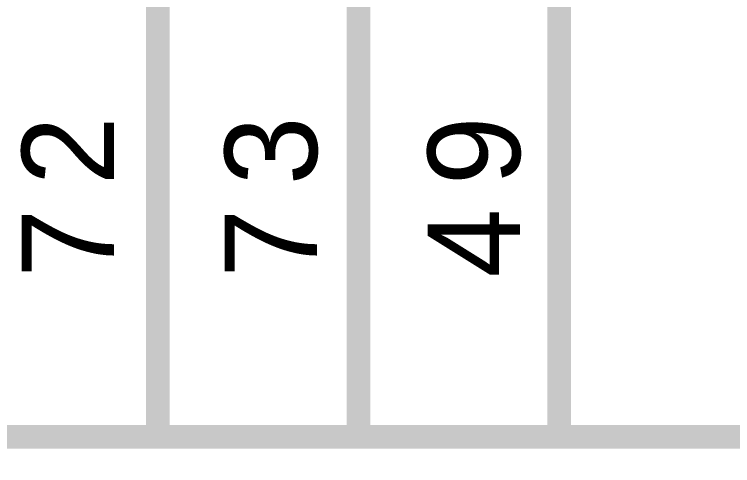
# Model space of a CAD drawing. Header units: inches. Extents: x 0 to 31.5, y 0 to 22.3.
# Drawn here: x 24.0278 to 24.3854, y 14.1851 to 14.4095 of the extents above; entities that cross this region are included whole.
import ezdxf

# ---------------------------------------------------------------- set-up
doc = ezdxf.new("R2010")
doc.units = ezdxf.units.IN
doc.header["$MEASUREMENT"] = 0
doc.layers.add('Sheet', color=255, linetype='Continuous')

msp = doc.modelspace()

# ---------------------------------------------------------------- linework, layer by layer
at = {"layer": 'Sheet'}
for points in [[(24.09925, 14.39921, 0.0118, 0.0118, 0), (24.09925, 14.59906, 0.0118, 0.0118, 0)], [(24.19915, 14.39921, 0.0118, 0.0118, 0), (24.19915, 14.59906, 0.0118, 0.0118, 0)], [(24.29905, 14.39921, 0.0118, 0.0118, 0), (24.29905, 14.59906, 0.0118, 0.0118, 0)], [(24.09925, 14.19937, 0.0118, 0.0118, 0), (24.09925, 14.39921, 0.0118, 0.0118, 0)], [(24.19915, 14.19937, 0.0118, 0.0118, 0), (24.19915, 14.39921, 0.0118, 0.0118, 0)], [(24.29905, 14.19937, 0.0118, 0.0118, 0), (24.29905, 14.39921, 0.0118, 0.0118, 0)]]:
    msp.add_lwpolyline(points, format="xyseb", dxfattribs=at)
for points in [[(19.99984, 14.19937, 0.0118, 0.0118, 0), (25.19816, 14.19937, 0.0118, 0.0118, 0), (25.19816, 10.7997, 0.0118, 0.0118, 0), (19.99984, 10.7997, 0.0118, 0.0118, 0), (19.99984, 14.19937, 0.0118, 0.0118, 0)], [(19.99984, 14.19937, 0.0039, 0.0039, 0), (19.99984, 10.7997, 0.0039, 0.0039, 0), (25.19816, 10.7997, 0.0039, 0.0039, 0), (25.19816, 14.19937, 0.0039, 0.0039, 0), (19.99984, 14.19937, 0.0039, 0.0039, 0), (19.99984, 14.19937, 0.0039, 0.0039, 0)]]:
    msp.add_lwpolyline(points, format="xyseb", close=True, dxfattribs=at)

# ---------------------------------------------------------------- texts
for s, p in [('2', (24.07743, 14.32456)), ('3', (24.17848, 14.32456)), ('9', (24.27953, 14.32456)), ('7', (24.07743, 14.27862)), ('7', (24.17848, 14.27862)), ('4', (24.27953, 14.27862))]:
    msp.add_text(s, height=0.04594, rotation=90, dxfattribs=at).set_placement(p)

doc.saveas('drawing.dxf')
